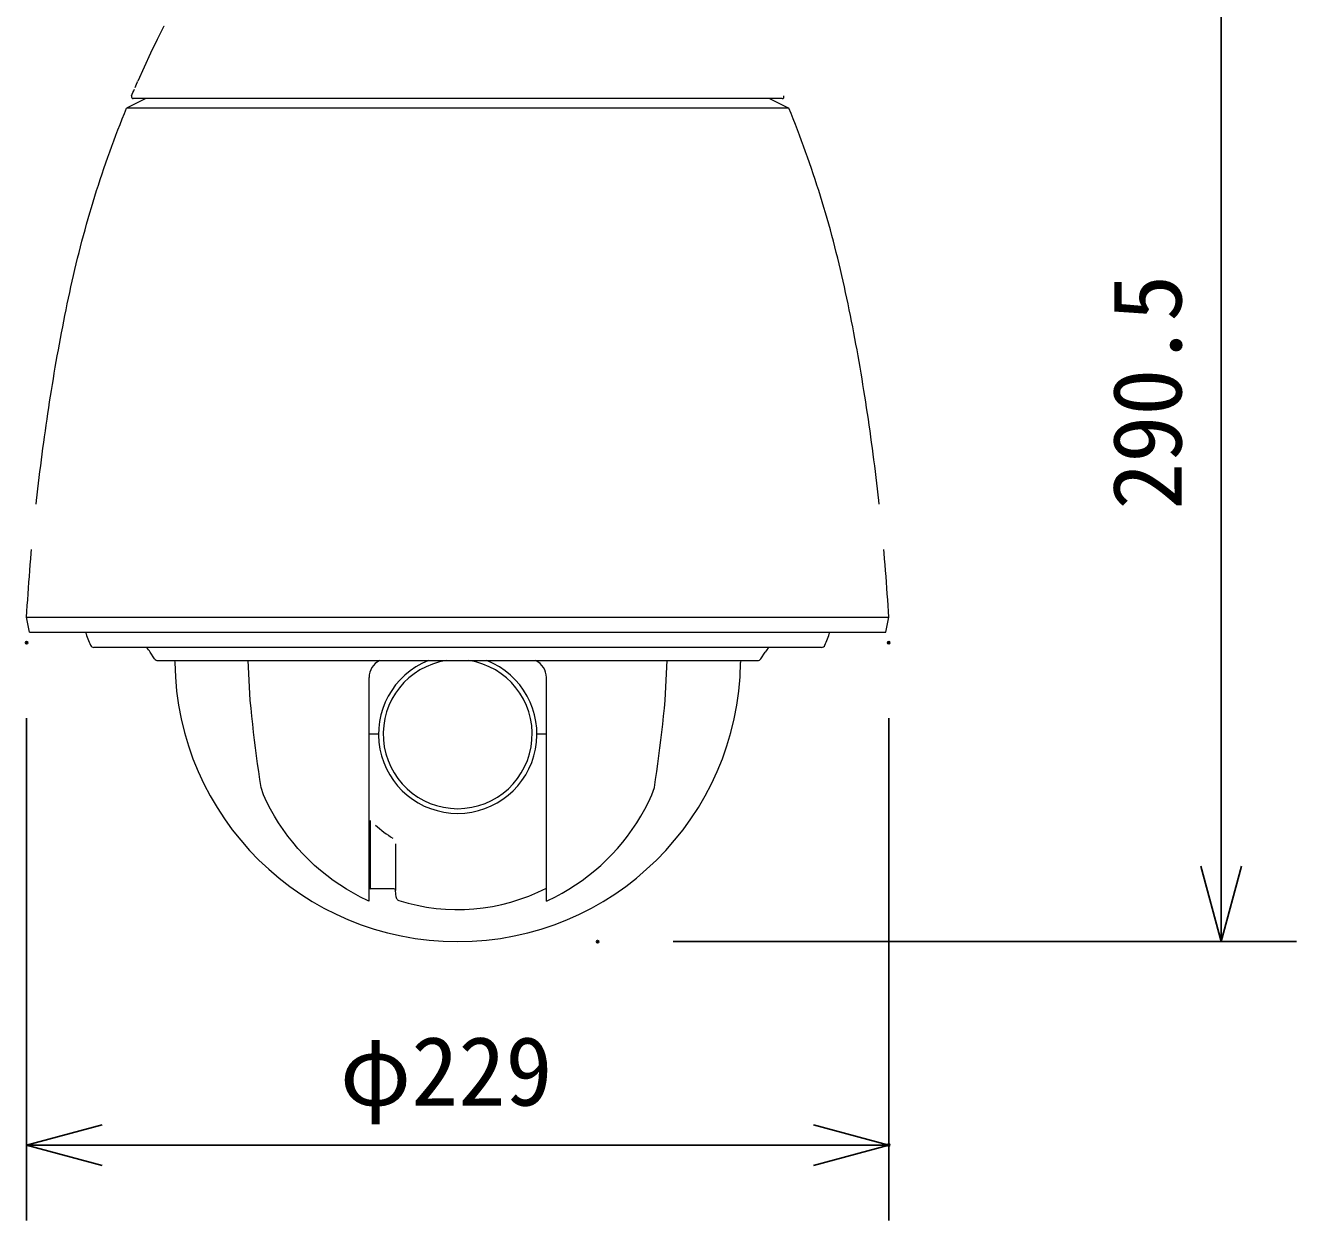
# Model space of a CAD drawing. Units: millimetres, scale not verified. Extents: x -63 to 62, y -116 to 117.
# Drawn here: x -33.9 to -0.2, y 2 to 33.69 of the extents above; entities that cross this region are included whole.
import ezdxf
from ezdxf.enums import TextEntityAlignment as Align

# ---------------------------------------------------------------- set-up
doc = ezdxf.new("R2010")
doc.units = ezdxf.units.MM
doc.header["$LTSCALE"] = 0.125
doc.header["$PDMODE"] = 32
doc.header["$PDSIZE"] = 0.0625
for name, color, linetype in [('0-0_0', 7, 'Continuous'), ('0-4_DEFPOINTS', 7, 'Continuous'), ('0-6_SUNPO', 7, 'Continuous')]:
    doc.layers.add(name, color=color, linetype=linetype)
doc.layers.add('0-5_GAIKEI', color=7, linetype='Continuous', lineweight=18)
doc.styles.add('ＭＳ ゴシック', font='')
doc.styles.get('ＭＳ ゴシック').set_extended_font_data('MS Gothic')

# ---------------------------------------------------------------- blocks, each defined once
blk = doc.blocks.new('_OPEN30')
at = {"layer": '0-0_0'}
blk.add_line((0, 0), (-1, 0), dxfattribs=at)
blk.add_lwpolyline([(-1, 0.26795), (0, 0), (-1, -0.26795)], dxfattribs=at)
blk = doc.blocks.new('D10')
at = {"layer": '0-4_DEFPOINTS'}
for p in [(-16.6063, 35.4019), (-0.0769, 35.4019), (-16.6063, 6.2519)]:
    blk.add_point(p, dxfattribs=at)
at = {"layer": '0-6_SUNPO'}
for p, q in [((-14.6063, 35.4019), (1.9231, 35.4019)), ((-0.0769, 8.2519), (-0.0769, 33.4019)), ((-14.6063, 6.2519), (1.9231, 6.2519))]:
    blk.add_line(p, q, dxfattribs=at)
at = {"layer": '0-6_SUNPO', "xscale": 2, "yscale": 2}
for p, rotation in [((-0.0769, 35.4019), 90), ((-0.0769, 6.2519), 270)]:
    blk.add_blockref('_OPEN30', p, dxfattribs=dict(at, rotation=rotation))
at = {"layer": '0-6_SUNPO', "style": 'ＭＳ ゴシック'}
blk.add_text('290.5', height=1.833, rotation=90, dxfattribs=at).set_placement((-0.5769, 17.7019), align=Align.BOTTOM_LEFT)
blk = doc.blocks.new('D9')
at = {"layer": '0-4_DEFPOINTS'}
for p in [(-31.743, 14.1741), (-8.887, 14.1741), (-8.887, 0.8566)]:
    blk.add_point(p, dxfattribs=at)
at = {"layer": '0-6_SUNPO'}
for p, q in [((-31.743, 12.1741), (-31.743, -1.1434)), ((-8.887, 12.1741), (-8.887, -1.1434)), ((-29.743, 0.8566), (-10.887, 0.8566))]:
    blk.add_line(p, q, dxfattribs=at)
at = {"layer": '0-6_SUNPO', "xscale": 2, "yscale": 2, "rotation": 180}
blk.add_blockref('_OPEN30', (-31.743, 0.8566), dxfattribs=at)
at = {"layer": '0-6_SUNPO', "xscale": 2, "yscale": 2}
blk.add_blockref('_OPEN30', (-8.887, 0.8566), dxfattribs=at)
at = {"layer": '0-6_SUNPO', "style": 'ＭＳ ゴシック'}
blk.add_text('φ229', height=1.833, dxfattribs=at).set_placement((-23.44, 1.3566), align=Align.BOTTOM_LEFT)

msp = doc.modelspace()

# ---------------------------------------------------------------- linework, layer by layer
at = {"layer": '0-5_GAIKEI'}
for p, q in [((-30.3999, 33.3237), (-30.2226, 33.677)), ((-30.2226, 33.677), (-30.2219, 33.677)), ((-30.5742, 32.9625), (-30.3999, 33.3237)), ((-30.7454, 32.5935), (-30.5742, 32.9625)), ((-30.9134, 32.217), (-30.7454, 32.5935)), ((-30.9899, 32.0406), (-30.9707, 32.0851)), ((-30.9707, 32.0851), (-30.9514, 32.1296)), ((-30.9514, 32.1296), (-30.9322, 32.1739)), ((-30.9322, 32.1739), (-30.9221, 32.197)), ((-30.9128, 32.217), (-30.9134, 32.217)), ((-31.0851, 31.8163), (-31.0661, 31.8614)), ((-31.0661, 31.8614), (-31.0471, 31.9063)), ((-31.0471, 31.9063), (-31.0281, 31.9512)), ((-31.0281, 31.9512), (-31.009, 31.9959)), ((-31.3332, 31.2088), (-31.2758, 31.353)), ((-31.2758, 31.353), (-31.2177, 31.497)), ((-13.6018, 31.353), (-13.6599, 31.497)), ((-13.5445, 31.2088), (-13.6018, 31.353)), ((-31.4456, 30.9194), (-31.3898, 31.0643)), ((-31.3898, 31.0643), (-31.3332, 31.2088)), ((-13.4879, 31.0643), (-13.5445, 31.2088)), ((-13.432, 30.9194), (-13.4879, 31.0643)), ((-31.5552, 30.629), (-31.5008, 30.7743)), ((-31.5008, 30.7743), (-31.4456, 30.9194)), ((-13.3769, 30.7743), (-13.432, 30.9194)), ((-13.3224, 30.629), (-13.3769, 30.7743)), ((-31.714, 30.1912), (-31.6618, 30.3374)), ((-31.6618, 30.3374), (-31.6089, 30.4833)), ((-31.6089, 30.4833), (-31.5552, 30.629)), ((-13.2688, 30.4833), (-13.3224, 30.629)), ((-13.2158, 30.3374), (-13.2688, 30.4833)), ((-13.1637, 30.1912), (-13.2158, 30.3374)), ((-31.816, 29.898), (-31.7654, 30.0447)), ((-31.7654, 30.0447), (-31.714, 30.1912)), ((-13.1123, 30.0447), (-13.1637, 30.1912)), ((-13.0616, 29.898), (-13.1123, 30.0447)), ((-31.9149, 29.6037), (-31.8658, 29.751)), ((-31.8658, 29.751), (-31.816, 29.898)), ((-13.0118, 29.751), (-13.0616, 29.898)), ((-12.9628, 29.6037), (-13.0118, 29.751)), ((-32.0105, 29.3083), (-31.9631, 29.4561)), ((-31.9631, 29.4561), (-31.9149, 29.6037)), ((-12.9145, 29.4561), (-12.9628, 29.6037)), ((-12.8671, 29.3083), (-12.9145, 29.4561)), ((-32.1477, 28.8633), (-32.1028, 29.0119)), ((-32.1028, 29.0119), (-32.0571, 29.1602)), ((-32.0571, 29.1602), (-32.0105, 29.3083)), ((-12.8206, 29.1602), (-12.8671, 29.3083)), ((-12.7748, 29.0119), (-12.8206, 29.1602)), ((-12.7299, 28.8633), (-12.7748, 29.0119)), ((-32.2349, 28.5653), (-32.1918, 28.7144)), ((-32.1918, 28.7144), (-32.1477, 28.8633)), ((-12.6859, 28.7144), (-12.7299, 28.8633)), ((-12.6427, 28.5653), (-12.6859, 28.7144)), ((-32.3186, 28.2662), (-32.2772, 28.4159)), ((-32.2772, 28.4159), (-32.2349, 28.5653)), ((-12.6004, 28.4159), (-12.6427, 28.5653)), ((-12.559, 28.2662), (-12.6004, 28.4159)), ((-32.399, 27.9662), (-32.3592, 28.1164)), ((-32.3592, 28.1164), (-32.3186, 28.2662)), ((-12.5184, 28.1164), (-12.559, 28.2662)), ((-12.4787, 27.9662), (-12.5184, 28.1164)), ((-32.5135, 27.5146), (-32.4761, 27.6654)), ((-32.4761, 27.6654), (-32.4379, 27.8159)), ((-32.4379, 27.8159), (-32.399, 27.9662)), ((-12.4397, 27.8159), (-12.4787, 27.9662)), ((-12.4016, 27.6654), (-12.4397, 27.8159)), ((-12.3641, 27.5146), (-12.4016, 27.6654)), ((-32.5861, 27.2125), (-32.5502, 27.3637)), ((-32.5502, 27.3637), (-32.5135, 27.5146)), ((-12.3275, 27.3637), (-12.3641, 27.5146)), ((-12.2915, 27.2125), (-12.3275, 27.3637)), ((-32.6559, 26.9098), (-32.6214, 27.0612)), ((-32.6214, 27.0612), (-32.5861, 27.2125)), ((-12.2563, 27.0612), (-12.2915, 27.2125)), ((-12.2217, 26.9098), (-12.2563, 27.0612)), ((-32.7231, 26.6064), (-32.6899, 26.7582)), ((-32.6899, 26.7582), (-32.6559, 26.9098)), ((-12.1878, 26.7582), (-12.2217, 26.9098)), ((-12.1545, 26.6064), (-12.1878, 26.7582)), ((-32.8194, 26.1504), (-32.7879, 26.3025)), ((-32.7879, 26.3025), (-32.7558, 26.4545)), ((-32.7558, 26.4545), (-32.7231, 26.6064)), ((-12.1218, 26.4545), (-12.1545, 26.6064)), ((-12.0898, 26.3025), (-12.1218, 26.4545)), ((-12.0583, 26.1504), (-12.0898, 26.3025)), ((-32.8807, 25.8458), (-32.8503, 25.9981)), ((-32.8503, 25.9981), (-32.8194, 26.1504)), ((-12.0273, 25.9981), (-12.0583, 26.1504)), ((-11.9969, 25.8458), (-12.0273, 25.9981)), ((-32.94, 25.5409), (-32.9106, 25.6934)), ((-32.9106, 25.6934), (-32.8807, 25.8458)), ((-11.9671, 25.6934), (-11.9969, 25.8458)), ((-11.9377, 25.5409), (-11.9671, 25.6934)), ((-32.9972, 25.2356), (-32.9688, 25.3883)), ((-32.9688, 25.3883), (-32.94, 25.5409)), ((-11.9088, 25.3883), (-11.9377, 25.5409)), ((-11.8805, 25.2356), (-11.9088, 25.3883)), ((-33.0525, 24.9301), (-33.0251, 25.0829)), ((-33.0251, 25.0829), (-32.9972, 25.2356)), ((-11.8526, 25.0829), (-11.8805, 25.2356)), ((-11.8252, 24.9301), (-11.8526, 25.0829)), ((-33.1319, 24.4711), (-33.1059, 24.6242)), ((-33.1059, 24.6242), (-33.0794, 24.7772)), ((-33.0794, 24.7772), (-33.0525, 24.9301)), ((-11.7983, 24.7772), (-11.8252, 24.9301)), ((-11.7718, 24.6242), (-11.7983, 24.7772)), ((-11.7458, 24.4711), (-11.7718, 24.6242)), ((-33.1825, 24.1648), (-33.1574, 24.318)), ((-33.1574, 24.318), (-33.1319, 24.4711)), ((-11.7202, 24.318), (-11.7458, 24.4711)), ((-11.6951, 24.1648), (-11.7202, 24.318)), ((-33.2315, 23.8582), (-33.2072, 24.0116)), ((-33.2072, 24.0116), (-33.1825, 24.1648)), ((-11.6704, 24.0116), (-11.6951, 24.1648)), ((-11.6461, 23.8582), (-11.6704, 24.0116)), ((-33.2788, 23.5514), (-33.2554, 23.7049)), ((-33.2554, 23.7049), (-33.2315, 23.8582)), ((-11.6223, 23.7049), (-11.6461, 23.8582)), ((-11.5988, 23.5514), (-11.6223, 23.7049)), ((-33.3245, 23.2444), (-33.3019, 23.3979)), ((-33.3019, 23.3979), (-33.2788, 23.5514)), ((-11.5758, 23.3979), (-11.5988, 23.5514)), ((-11.5531, 23.2444), (-11.5758, 23.3979)), ((-33.3903, 22.7834), (-33.3687, 22.9371)), ((-33.3687, 22.9371), (-33.3468, 23.0907)), ((-33.3468, 23.0907), (-33.3245, 23.2444)), ((-11.5308, 23.0907), (-11.5531, 23.2444)), ((-11.5089, 22.9371), (-11.5308, 23.0907)), ((-11.4874, 22.7834), (-11.5089, 22.9371)), ((-33.4323, 22.4758), (-33.4114, 22.6296)), ((-33.4114, 22.6296), (-33.3903, 22.7834)), ((-11.4662, 22.6296), (-11.4874, 22.7834)), ((-11.4454, 22.4758), (-11.4662, 22.6296)), ((-33.4728, 22.168), (-33.4527, 22.3219)), ((-33.4527, 22.3219), (-33.4323, 22.4758)), ((-11.425, 22.3219), (-11.4454, 22.4758)), ((-11.4049, 22.168), (-11.425, 22.3219)), ((-33.5118, 21.86), (-33.4924, 22.014)), ((-33.4924, 22.014), (-33.4728, 22.168)), ((-11.3852, 22.014), (-11.4049, 22.168)), ((-11.3659, 21.86), (-11.3852, 22.014)), ((-33.5493, 21.5519), (-33.5307, 21.706)), ((-33.5307, 21.706), (-33.5118, 21.86)), ((-11.347, 21.706), (-11.3659, 21.86)), ((-11.3284, 21.5519), (-11.347, 21.706)), ((-33.6026, 21.0893), (-33.5852, 21.2435)), ((-33.5852, 21.2435), (-33.5674, 21.3977)), ((-33.5674, 21.3977), (-33.5493, 21.5519)), ((-11.3102, 21.3977), (-11.3284, 21.5519)), ((-11.2924, 21.2435), (-11.3102, 21.3977)), ((-11.275, 21.0893), (-11.2924, 21.2435)), ((-33.6129, 20.997), (-33.6026, 21.0893)), ((-11.2648, 20.997), (-11.275, 21.0893)), ((-33.7681, 19.3902), (-33.755, 19.5449)), ((-33.755, 19.5449), (-33.7416, 19.6995)), ((-33.7416, 19.6995), (-33.7329, 19.797)), ((-11.1361, 19.6995), (-11.1447, 19.797)), ((-11.1226, 19.5449), (-11.1361, 19.6995)), ((-11.1096, 19.3902), (-11.1226, 19.5449)), ((-33.7929, 19.0808), (-33.7807, 19.2355)), ((-33.7807, 19.2355), (-33.7681, 19.3902)), ((-11.0969, 19.2355), (-11.1096, 19.3902)), ((-11.0847, 19.0808), (-11.0969, 19.2355)), ((-33.8161, 18.7713), (-33.8047, 18.9261)), ((-33.8047, 18.9261), (-33.7929, 19.0808)), ((-11.0729, 18.9261), (-11.0847, 19.0808)), ((-11.0615, 18.7713), (-11.0729, 18.9261)), ((-33.8377, 18.4617), (-33.8271, 18.6165)), ((-33.8271, 18.6165), (-33.8161, 18.7713)), ((-11.0506, 18.6165), (-11.0615, 18.7713)), ((-11.04, 18.4617), (-11.0506, 18.6165)), ((-33.8575, 18.1519), (-33.8478, 18.3068)), ((-33.8478, 18.3068), (-33.8377, 18.4617)), ((-11.0299, 18.3068), (-11.04, 18.4617)), ((-11.0201, 18.1519), (-11.0299, 18.3068)), ((-33.8668, 17.997), (-33.8575, 18.1519)), ((-33.7888, 17.597), (-33.8668, 17.997)), ((-11.0888, 17.597), (-11.0108, 17.997)), ((-11.0108, 17.997), (-11.0201, 18.1519)), ((-33.7888, 17.597), (-11.0888, 17.597))]:
    msp.add_line(p, q, dxfattribs=at)
at = {"layer": '0-5_GAIKEI', "color": 1}
for p, q in [((-30.7057, 31.747), (-31.2177, 31.497)), ((-13.8386, 31.747), (-31.039, 31.747)), ((-14.172, 31.747), (-13.6599, 31.497)), ((-13.6599, 31.497), (-31.2177, 31.497)), ((-33.8668, 17.997), (-11.0108, 17.997)), ((-12.7942, 17.197), (-32.0833, 17.197)), ((-30.4723, 16.8919), (-30.5903, 17.0706)), ((-14.4054, 16.8919), (-14.2874, 17.0706)), ((-30.3888, 16.847), (-14.4888, 16.847)), ((-29.9467, 16.847), (-29.9382, 16.797)), ((-16.9386, 15.8011), (-16.8838, 16.847)), ((-14.9309, 16.847), (-14.9395, 16.797)), ((-24.7888, 10.4685), (-24.7888, 16.397)), ((-20.0888, 10.4685), (-20.0888, 16.397)), ((-27.918, 15.5825), (-27.9384, 15.7928)), ((-27.8964, 15.3722), (-27.918, 15.5825)), ((-16.9812, 15.3722), (-16.9597, 15.5825)), ((-16.9597, 15.5825), (-16.9392, 15.7928)), ((-16.9392, 15.7928), (-16.9386, 15.8011)), ((-27.8738, 15.1621), (-27.8964, 15.3722)), ((-17.0039, 15.1621), (-16.9812, 15.3722)), ((-27.85, 14.9521), (-27.8738, 15.1621)), ((-27.8251, 14.7423), (-27.85, 14.9521)), ((-24.5388, 14.897), (-24.7888, 14.897)), ((-24.5237, 15.037), (-24.5341, 15.037)), ((-20.0888, 14.897), (-20.3388, 14.897)), ((-17.0525, 14.7423), (-17.0276, 14.9521)), ((-17.0276, 14.9521), (-17.0039, 15.1621)), ((-27.7992, 14.5326), (-27.8251, 14.7423)), ((-27.7721, 14.323), (-27.7992, 14.5326)), ((-24.5237, 14.757), (-24.5341, 14.757)), ((-17.1056, 14.323), (-17.0785, 14.5326)), ((-17.0785, 14.5326), (-17.0525, 14.7423)), ((-27.7439, 14.1135), (-27.7721, 14.323)), ((-17.1338, 14.1135), (-17.1056, 14.323)), ((-27.7145, 13.9042), (-27.7439, 14.1135)), ((-27.6841, 13.6951), (-27.7145, 13.9042)), ((-17.1935, 13.6951), (-17.1631, 13.9042)), ((-17.1631, 13.9042), (-17.1338, 14.1135)), ((-27.6518, 13.4863), (-27.6841, 13.6951)), ((-27.5895, 13.2848), (-27.6518, 13.4863)), ((-17.2882, 13.2848), (-17.2259, 13.4863)), ((-17.2259, 13.4863), (-17.1935, 13.6951)), ((-27.4992, 13.0937), (-27.5895, 13.2848)), ((-17.3784, 13.0937), (-17.2882, 13.2848)), ((-27.4017, 12.9062), (-27.4992, 13.0937)), ((-27.2973, 12.7225), (-27.4017, 12.9062)), ((-17.5804, 12.7225), (-17.4759, 12.9062)), ((-17.4759, 12.9062), (-17.3784, 13.0937)), ((-27.186, 12.5429), (-27.2973, 12.7225)), ((-27.0681, 12.3675), (-27.186, 12.5429)), ((-24.7545, 10.797), (-24.7545, 12.6079)), ((-17.8095, 12.3675), (-17.6916, 12.5429)), ((-17.6916, 12.5429), (-17.5804, 12.7225)), ((-26.9438, 12.1966), (-27.0681, 12.3675)), ((-26.8131, 12.0306), (-26.9438, 12.1966)), ((-18.0645, 12.0306), (-17.9339, 12.1966)), ((-17.9339, 12.1966), (-17.8095, 12.3675)), ((-26.6763, 11.8695), (-26.8131, 12.0306)), ((-26.5336, 11.7137), (-26.6763, 11.8695)), ((-24.0848, 11.9941), (-24.0848, 10.7513)), ((-18.344, 11.7137), (-18.2013, 11.8695)), ((-18.2013, 11.8695), (-18.0645, 12.0306)), ((-26.3852, 11.5633), (-26.5336, 11.7137)), ((-26.2312, 11.4185), (-26.3852, 11.5633)), ((-18.6464, 11.4185), (-18.4925, 11.5633)), ((-18.4925, 11.5633), (-18.344, 11.7137)), ((-26.072, 11.2796), (-26.2312, 11.4185)), ((-25.9076, 11.1468), (-26.072, 11.2796)), ((-25.7384, 11.0202), (-25.9076, 11.1468)), ((-19.1392, 11.0202), (-18.97, 11.1468)), ((-18.97, 11.1468), (-18.8057, 11.2796)), ((-18.8057, 11.2796), (-18.6464, 11.4185)), ((-25.5646, 10.9), (-25.7384, 11.0202)), ((-25.3864, 10.7864), (-25.5646, 10.9)), ((-25.2041, 10.6796), (-25.3864, 10.7864)), ((-24.1346, 10.797), (-24.7545, 10.797)), ((-19.6735, 10.6796), (-19.4912, 10.7864)), ((-19.4912, 10.7864), (-19.313, 10.9)), ((-19.313, 10.9), (-19.1392, 11.0202)), ((-25.0179, 10.5796), (-25.2041, 10.6796)), ((-24.8282, 10.4867), (-25.0179, 10.5796)), ((-24.791, 10.4695), (-24.8282, 10.4867)), ((-24.0695, 10.5759), (-24.0848, 10.7513)), ((-24.0695, 10.5759), (-24.0658, 10.5564)), ((-24.0658, 10.5564), (-24.0578, 10.5371)), ((-24.0578, 10.5371), (-24.0459, 10.5197)), ((-24.0459, 10.5197), (-24.0306, 10.5052)), ((-24.0306, 10.5052), (-24.0125, 10.4942)), ((-24.0125, 10.4942), (-24.0002, 10.4894)), ((-20.0866, 10.4695), (-20.0495, 10.4867)), ((-20.0495, 10.4867), (-19.8597, 10.5796)), ((-19.8597, 10.5796), (-19.6735, 10.6796))]:
    msp.add_line(p, q, dxfattribs=at)
msp.add_lwpolyline([(-27.9384, 15.7928), (-27.939, 15.8011), (-27.9939, 16.847)], dxfattribs=at)
at = {"layer": '0-5_GAIKEI'}
for centre, radius, start, end in [((-31.039, 31.797), 0.05, 157.21972, 270), ((-13.8386, 31.797), 0.05, 270, 22.78028), ((-22.4388, 16.897), 7.5, 180.76397, 270), ((-22.4388, 16.897), 7.5, 270, 359.23603)]:
    msp.add_arc(centre, radius, start, end, dxfattribs=at)
at = {"layer": '0-5_GAIKEI', "color": 1}
for centre, radius, start, end in [((-29.4388, 18.487), 3, 197.25945, 204.2265), ((-15.4388, 18.487), 3, 335.7735, 342.74055), ((-32.0834, 17.297), 0.1, 204.2265, 270), ((-31.5917, 16.4094), 1.2, 33.438, 41.0262), ((-13.286, 16.4094), 1.2, 138.9738, 146.562), ((-12.7942, 17.297), 0.1, 270, 335.7735), ((-30.3888, 16.947), 0.1, 213.438, 270), ((-22.4388, 14.897), 2.1, 111.69125, 68.37939), ((-22.4388, 14.897), 1.975, 98.65172, 81.34828), ((-14.4888, 16.947), 0.1, 270, 326.562), ((-24.2888, 16.397), 0.5, 115.62125, 180), ((-20.5888, 16.397), 0.5, 0, 64.37845), ((-22.4388, 14.897), 3.25, 227.80913, 238.12785), ((-22.4388, 15.397), 5.15, 242.84948, 243.2787), ((-24.1346, 10.747), 0.05, 5, 90), ((-22.4388, 15.397), 5.15, 252.35148, 297.1598)]:
    msp.add_arc(centre, radius, start, end, dxfattribs=at)

# ---------------------------------------------------------------- block references
at = {"layer": '0-6_SUNPO'}
for name in ['D10', 'D9']:
    msp.add_blockref(name, (-2.1238, 3.1451), dxfattribs=at)

doc.saveas('drawing.dxf')
